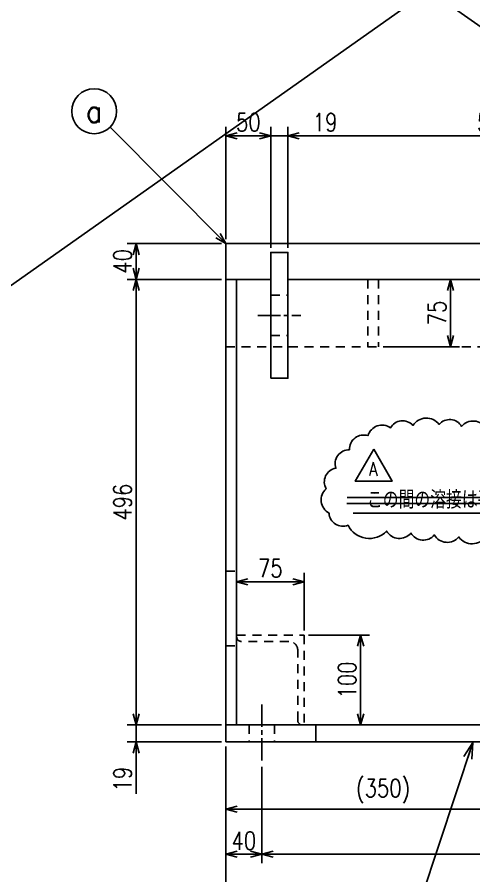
# Model space of a CAD drawing. Extents: x 0 to 4205, y 0 to 5940.
# Drawn here: x 1644 to 2153, y 3469 to 4425 of the extents above; entities that cross this region are included whole.
import ezdxf
from ezdxf.enums import TextEntityAlignment as Align

# ---------------------------------------------------------------- set-up
doc = ezdxf.new("R2010")
doc.units = 0
doc.header["$LTSCALE"] = 5
doc.linetypes.add('GEN3A', pattern=[3.5, 2, -1.5])
doc.linetypes.add('GEN7A', pattern=[7.5, 5, -0.75, 1, -0.75])
doc.layers.get('0').update_dxf_attribs({"linetype": 'CONTINUOUS'})
doc.layers.get('DEFPOINTS').update_dxf_attribs({"linetype": 'CONTINUOUS'})
for name, color, linetype in [('2', 5, 'CONTINUOUS'), ('3A', 6, 'GEN3A'), ('5', 3, 'CONTINUOUS'), ('6', 52, 'CONTINUOUS'), ('7A', 4, 'GEN7A'), ('8', 1, 'CONTINUOUS')]:
    doc.layers.add(name, color=color, linetype=linetype)
doc.styles.get("Standard").update_dxf_attribs({"font": 'romans.shx', "width": 0.8, "bigfont": 'extfont.shx'})
doc.dimstyles.new('GEN-ISO', dxfattribs={"dimscale": 5, "dimtxt": 4, "dimasz": 2.5, "dimexe": 2, "dimexo": 1, "dimgap": 1, "dimtad": 3, "dimdec": 3, "dimrnd": 0.001, "dimdsep": 46, "dimtxsty": 'Standard', "dimblk": 'OPEN30', "dimcen": 0, "dimclrt": 52, "dimadec": 0, "dimazin": 0, "dimtp": 0.1, "dimtm": 0.1, "dimtfac": 0.6, "dimtdec": 3, "dimtmove": 2, "dimatfit": 3, "dimldrblk": 'OPEN30', "dimfxl": 1, "dimarcsym": 0})
doc.dimstyles.new('GEN-ISO$7', dxfattribs={"dimscale": 7.071, "dimtxt": 4, "dimasz": 2.5, "dimexe": 2, "dimexo": 1, "dimgap": 1, "dimtad": 3, "dimdec": 3, "dimrnd": 0.001, "dimdsep": 46, "dimtxsty": 'Standard', "dimblk": 'OPEN30', "dimcen": 0, "dimclrt": 52, "dimadec": 0, "dimazin": 0, "dimtp": 0.1, "dimtm": 0.1, "dimtfac": 0.6, "dimtdec": 3, "dimtmove": 0, "dimatfit": 3, "dimldrblk": 'OPEN30', "dimfxl": 1, "dimarcsym": 0})

# ---------------------------------------------------------------- blocks, each defined once
blk = doc.blocks.new('A$C75AA6566')
at = {"layer": '3A'}
for p, q in [((0, 100), (75, 100)), ((75, 100), (75, 0)), ((58, 93), (5, 93)), ((68, 5), (68, 83))]:
    blk.add_line(p, q, dxfattribs=at)
for centre, radius, start, end in [((5, 98), 5, 180, 270), ((58, 83), 10, 0, 90), ((73, 5), 5, 180, 270)]:
    blk.add_arc(centre, radius, start, end, dxfattribs=at)
blk = doc.blocks.new('_Open30')
at = {"color": 0, "linetype": 'ByBlock', "lineweight": -2}
for p, q in [((-1, 0.268), (0, 0)), ((0, 0), (-1, -0.268)), ((0, 0), (-1, 0))]:
    blk.add_line(p, q, dxfattribs=at)
blk = doc.blocks.new('*D322')
at = {"layer": '5', "color": 0, "lineweight": -2, "transparency": 16777216}
for p, q in [((1876.57, 3613.15), (1876.57, 3533.15)), ((2226.57, 3583.15), (2226.57, 3533.15)), ((1889.07, 3543.15), (2214.07, 3543.15))]:
    blk.add_line(p, q, dxfattribs=at)
at = {"layer": 'DEFPOINTS', "color": 0, "transparency": 16777216}
for p in [(1876.57, 3618.15), (2226.57, 3588.15), (2226.57, 3543.15)]:
    blk.add_point(p, dxfattribs=at)
at = {"layer": '5', "color": 0, "lineweight": -2, "transparency": 16777216, "xscale": 12.5, "yscale": 12.5, "zscale": 12.5, "rotation": 180}
blk.add_blockref('_Open30', (1876.57, 3543.15), dxfattribs=at)
at = {"layer": '5', "color": 0, "lineweight": -2, "transparency": 16777216, "xscale": 12.5, "yscale": 12.5, "zscale": 12.5}
blk.add_blockref('_Open30', (2226.57, 3543.15), dxfattribs=at)
at = {"layer": '5', "color": 52, "transparency": 16777216, "insert": (2051.57, 3563.39), "char_height": 20, "attachment_point": 5}
blk.add_mtext('(350)', dxfattribs=at)
blk = doc.blocks.new('*D324')
at = {"layer": '5', "color": 0, "lineweight": -2, "transparency": 16777216}
for p, q in [((1876.57, 3613.15), (1876.57, 3483.15)), ((1916.57, 3590.39), (1916.57, 3483.15)), ((1889.07, 3493.15), (1904.07, 3493.15))]:
    blk.add_line(p, q, dxfattribs=at)
at = {"layer": 'DEFPOINTS', "color": 0, "transparency": 16777216}
for p in [(1876.57, 3618.15), (1916.57, 3595.39), (1916.57, 3493.15)]:
    blk.add_point(p, dxfattribs=at)
at = {"layer": '5', "color": 0, "lineweight": -2, "transparency": 16777216, "xscale": 12.5, "yscale": 12.5, "zscale": 12.5, "rotation": 180}
blk.add_blockref('_Open30', (1876.57, 3493.15), dxfattribs=at)
at = {"layer": '5', "color": 0, "lineweight": -2, "transparency": 16777216, "xscale": 12.5, "yscale": 12.5, "zscale": 12.5}
blk.add_blockref('_Open30', (1916.57, 3493.15), dxfattribs=at)
at = {"layer": '5', "color": 52, "transparency": 16777216, "insert": (1896.57, 3508.15), "char_height": 20, "attachment_point": 5}
blk.add_mtext('40', dxfattribs=at)
blk = doc.blocks.new('*D325')
at = {"layer": '5', "color": 0, "lineweight": -2, "transparency": 16777216}
for p, q in [((2536.57, 3590.39), (2536.57, 3483.15)), ((1929.07, 3493.15), (2524.07, 3493.15))]:
    blk.add_line(p, q, dxfattribs=at)
at = {"layer": 'DEFPOINTS', "color": 0, "transparency": 16777216}
for p in [(1916.57, 3595.39), (2536.57, 3595.39), (2536.57, 3493.15)]:
    blk.add_point(p, dxfattribs=at)
at = {"layer": '5', "color": 0, "lineweight": -2, "transparency": 16777216, "xscale": 12.5, "yscale": 12.5, "zscale": 12.5, "rotation": 180}
blk.add_blockref('_Open30', (1916.57, 3493.15), dxfattribs=at)
at = {"layer": '5', "color": 0, "lineweight": -2, "transparency": 16777216, "xscale": 12.5, "yscale": 12.5, "zscale": 12.5}
blk.add_blockref('_Open30', (2536.57, 3493.15), dxfattribs=at)
at = {"layer": '5', "color": 52, "transparency": 16777216, "insert": (2226.57, 3508.15), "char_height": 20, "attachment_point": 5}
blk.add_mtext('620', dxfattribs=at)
blk = doc.blocks.new('*D327')
at = {"layer": '5', "color": 0, "lineweight": -2, "transparency": 16777216}
for p, q in [((1876.57, 3613.15), (1876.57, 3433.15)), ((2576.57, 3613.15), (2576.57, 3433.15)), ((1889.07, 3443.15), (2564.07, 3443.15))]:
    blk.add_line(p, q, dxfattribs=at)
at = {"layer": 'DEFPOINTS', "color": 0, "transparency": 16777216}
for p in [(1876.57, 3618.15), (2576.57, 3618.15), (2576.57, 3443.15)]:
    blk.add_point(p, dxfattribs=at)
at = {"layer": '5', "color": 0, "lineweight": -2, "transparency": 16777216, "xscale": 12.5, "yscale": 12.5, "zscale": 12.5, "rotation": 180}
blk.add_blockref('_Open30', (1876.57, 3443.15), dxfattribs=at)
at = {"layer": '5', "color": 0, "lineweight": -2, "transparency": 16777216, "xscale": 12.5, "yscale": 12.5, "zscale": 12.5}
blk.add_blockref('_Open30', (2576.57, 3443.15), dxfattribs=at)
at = {"layer": '5', "color": 52, "transparency": 16777216, "insert": (2226.57, 3458.15), "char_height": 20, "attachment_point": 5}
blk.add_mtext('700', dxfattribs=at)
blk = doc.blocks.new('*D336')
at = {"layer": '5', "color": 0, "lineweight": -2, "transparency": 16777216}
for p, q in [((1876.57, 4178.15), (1876.57, 4303.15)), ((1926.57, 4168.15), (1926.57, 4303.15)), ((1889.07, 4293.15), (1914.07, 4293.15))]:
    blk.add_line(p, q, dxfattribs=at)
at = {"layer": 'DEFPOINTS', "color": 0, "transparency": 16777216}
for p in [(1926.57, 4293.15), (1876.57, 4173.15), (1926.57, 4163.15)]:
    blk.add_point(p, dxfattribs=at)
at = {"layer": '5', "color": 0, "lineweight": -2, "transparency": 16777216, "xscale": 12.5, "yscale": 12.5, "zscale": 12.5, "rotation": 180}
blk.add_blockref('_Open30', (1876.57, 4293.15), dxfattribs=at)
at = {"layer": '5', "color": 0, "lineweight": -2, "transparency": 16777216, "xscale": 12.5, "yscale": 12.5, "zscale": 12.5}
blk.add_blockref('_Open30', (1926.57, 4293.15), dxfattribs=at)
at = {"layer": '5', "color": 52, "transparency": 16777216, "insert": (1901.57, 4308.15), "char_height": 20, "attachment_point": 5}
blk.add_mtext('50', dxfattribs=at)
blk = doc.blocks.new('*D338')
at = {"layer": '5', "color": 0, "lineweight": -2, "transparency": 16777216}
for p, q in [((1926.57, 4168.15), (1926.57, 4303.15)), ((1945.57, 4168.15), (1945.57, 4303.15)), ((1914.07, 4293.15), (1901.57, 4293.15)), ((1926.57, 4293.15), (1945.57, 4293.15)), ((1958.07, 4293.15), (2003.43, 4293.15))]:
    blk.add_line(p, q, dxfattribs=at)
at = {"layer": 'DEFPOINTS', "color": 0, "transparency": 16777216}
for p in [(1945.57, 4293.15), (1926.57, 4163.15), (1945.57, 4163.15)]:
    blk.add_point(p, dxfattribs=at)
at = {"layer": '5', "color": 0, "lineweight": -2, "transparency": 16777216, "xscale": 12.5, "yscale": 12.5, "zscale": 12.5}
blk.add_blockref('_Open30', (1926.57, 4293.15), dxfattribs=at)
at = {"layer": '5', "color": 0, "lineweight": -2, "transparency": 16777216, "xscale": 12.5, "yscale": 12.5, "zscale": 12.5, "rotation": 180}
blk.add_blockref('_Open30', (1945.57, 4293.15), dxfattribs=at)
at = {"layer": '5', "color": 52, "transparency": 16777216, "insert": (1987, 4308.15), "char_height": 20, "attachment_point": 5}
blk.add_mtext('19', dxfattribs=at)
blk = doc.blocks.new('*D340')
at = {"layer": '5', "color": 0, "lineweight": -2, "transparency": 16777216}
for p, q in [((1968.57, 3737.15), (2036.57, 3737.15)), ((2026.57, 3649.65), (2026.57, 3724.65)), ((1981.57, 3637.15), (2036.57, 3637.15))]:
    blk.add_line(p, q, dxfattribs=at)
at = {"layer": 'DEFPOINTS', "color": 0, "transparency": 16777216}
for p in [(1963.57, 3737.15), (2026.57, 3737.15), (1976.57, 3637.15)]:
    blk.add_point(p, dxfattribs=at)
at = {"layer": '5', "color": 0, "lineweight": -2, "transparency": 16777216, "xscale": 12.5, "yscale": 12.5, "zscale": 12.5}
for p, rotation in [((2026.57, 3737.15), 90), ((2026.57, 3637.15), 270)]:
    blk.add_blockref('_Open30', p, dxfattribs=dict(at, rotation=rotation))
at = {"layer": '5', "color": 52, "transparency": 16777216, "insert": (2011.57, 3687.15), "char_height": 20, "attachment_point": 5, "rotation": 90}
blk.add_mtext('100', dxfattribs=at)
blk = doc.blocks.new('*D341')
at = {"layer": '5', "color": 0, "lineweight": -2, "transparency": 16777216}
for p, q in [((1888.57, 3801.57), (1888.57, 3806.57)), ((1963.57, 3742.15), (1963.57, 3806.57)), ((1901.07, 3796.57), (1951.07, 3796.57))]:
    blk.add_line(p, q, dxfattribs=at)
at = {"layer": 'DEFPOINTS', "color": 0, "transparency": 16777216}
for p in [(1888.57, 3796.57), (1963.57, 3796.57), (1963.57, 3737.15)]:
    blk.add_point(p, dxfattribs=at)
at = {"layer": '5', "color": 0, "lineweight": -2, "transparency": 16777216, "xscale": 12.5, "yscale": 12.5, "zscale": 12.5, "rotation": 180}
blk.add_blockref('_Open30', (1888.57, 3796.57), dxfattribs=at)
at = {"layer": '5', "color": 0, "lineweight": -2, "transparency": 16777216, "xscale": 12.5, "yscale": 12.5, "zscale": 12.5}
blk.add_blockref('_Open30', (1963.57, 3796.57), dxfattribs=at)
at = {"layer": '5', "color": 52, "transparency": 16777216, "insert": (1926.07, 3811.57), "char_height": 20, "attachment_point": 5}
blk.add_mtext('75', dxfattribs=at)
blk = doc.blocks.new('*D343')
at = {"layer": '5', "color": 0, "lineweight": -2, "transparency": 16777216}
for p, q in [((1776.57, 3649.65), (1776.57, 3662.15)), ((1871.57, 3637.15), (1766.57, 3637.15)), ((1776.57, 3637.15), (1776.57, 3618.15)), ((1871.57, 3618.15), (1766.57, 3618.15)), ((1776.57, 3605.65), (1776.57, 3560.29))]:
    blk.add_line(p, q, dxfattribs=at)
at = {"layer": 'DEFPOINTS', "color": 0, "transparency": 16777216}
for p in [(1876.57, 3637.15), (1776.57, 3618.15), (1876.57, 3618.15)]:
    blk.add_point(p, dxfattribs=at)
at = {"layer": '5', "color": 0, "lineweight": -2, "transparency": 16777216, "xscale": 12.5, "yscale": 12.5, "zscale": 12.5}
for p, rotation in [((1776.57, 3637.15), 270), ((1776.57, 3618.15), 90)]:
    blk.add_blockref('_Open30', p, dxfattribs=dict(at, rotation=rotation))
at = {"layer": '5', "color": 52, "transparency": 16777216, "insert": (1761.57, 3576.72), "char_height": 20, "attachment_point": 5, "rotation": 90}
blk.add_mtext('19', dxfattribs=at)
blk = doc.blocks.new('*D344')
at = {"layer": '5', "color": 0, "lineweight": -2, "transparency": 16777216}
for p, q in [((1871.57, 4133.15), (1766.57, 4133.15)), ((1776.57, 3649.65), (1776.57, 4120.65)), ((1871.57, 3637.15), (1766.57, 3637.15))]:
    blk.add_line(p, q, dxfattribs=at)
at = {"layer": 'DEFPOINTS', "color": 0, "transparency": 16777216}
for p in [(1776.57, 4133.15), (1876.57, 4133.15), (1876.57, 3637.15)]:
    blk.add_point(p, dxfattribs=at)
at = {"layer": '5', "color": 0, "lineweight": -2, "transparency": 16777216, "xscale": 12.5, "yscale": 12.5, "zscale": 12.5}
for p, rotation in [((1776.57, 4133.15), 90), ((1776.57, 3637.15), 270)]:
    blk.add_blockref('_Open30', p, dxfattribs=dict(at, rotation=rotation))
at = {"layer": '5', "color": 52, "transparency": 16777216, "insert": (1761.57, 3885.15), "char_height": 20, "attachment_point": 5, "rotation": 90}
blk.add_mtext('496', dxfattribs=at)
blk = doc.blocks.new('*D345')
at = {"layer": '5', "color": 0, "lineweight": -2, "transparency": 16777216}
for p, q in [((1871.57, 4173.15), (1766.57, 4173.15)), ((1776.57, 4145.65), (1776.57, 4160.65)), ((1871.57, 4133.15), (1766.57, 4133.15))]:
    blk.add_line(p, q, dxfattribs=at)
at = {"layer": 'DEFPOINTS', "color": 0, "transparency": 16777216}
for p in [(1776.57, 4173.15), (1876.57, 4173.15), (1876.57, 4133.15)]:
    blk.add_point(p, dxfattribs=at)
at = {"layer": '5', "color": 0, "lineweight": -2, "transparency": 16777216, "xscale": 12.5, "yscale": 12.5, "zscale": 12.5}
for p, rotation in [((1776.57, 4173.15), 90), ((1776.57, 4133.15), 270)]:
    blk.add_blockref('_Open30', p, dxfattribs=dict(at, rotation=rotation))
at = {"layer": '5', "color": 52, "transparency": 16777216, "insert": (1761.57, 4153.15), "char_height": 20, "attachment_point": 5, "rotation": 90}
blk.add_mtext('40', dxfattribs=at)
blk = doc.blocks.new('*D346')
at = {"layer": '5', "color": 0, "lineweight": -2, "transparency": 16777216}
for p, q in [((2051.57, 4133.15), (2136.57, 4133.15)), ((2126.57, 4120.65), (2126.57, 4070.65)), ((2051.57, 4058.15), (2136.57, 4058.15))]:
    blk.add_line(p, q, dxfattribs=at)
at = {"layer": 'DEFPOINTS', "color": 0, "transparency": 16777216}
for p in [(2046.57, 4133.15), (2046.57, 4058.15), (2126.57, 4058.15)]:
    blk.add_point(p, dxfattribs=at)
at = {"layer": '5', "color": 0, "lineweight": -2, "transparency": 16777216, "xscale": 12.5, "yscale": 12.5, "zscale": 12.5}
for p, rotation in [((2126.57, 4133.15), 90), ((2126.57, 4058.15), 270)]:
    blk.add_blockref('_Open30', p, dxfattribs=dict(at, rotation=rotation))
at = {"layer": '5', "color": 52, "transparency": 16777216, "insert": (2111.57, 4095.65), "char_height": 20, "attachment_point": 5, "rotation": 90}
blk.add_mtext('75', dxfattribs=at)
blk = doc.blocks.new('*D242')
at = {"layer": '5', "color": 0, "lineweight": -2, "transparency": 16777216}
for p, q in [((1945.57, 4168.15), (1945.57, 4303.15)), ((2507.57, 4168.15), (2507.57, 4303.15)), ((2495.07, 4293.15), (1958.07, 4293.15))]:
    blk.add_line(p, q, dxfattribs=at)
at = {"layer": 'DEFPOINTS', "color": 0, "transparency": 16777216}
for p in [(1945.57, 4293.15), (1945.57, 4163.15), (2507.57, 4163.15)]:
    blk.add_point(p, dxfattribs=at)
at = {"layer": '5', "color": 0, "lineweight": -2, "transparency": 16777216, "xscale": 12.5, "yscale": 12.5, "zscale": 12.5, "rotation": 180}
blk.add_blockref('_Open30', (1945.57, 4293.15), dxfattribs=at)
at = {"layer": '5', "color": 0, "lineweight": -2, "transparency": 16777216, "xscale": 12.5, "yscale": 12.5, "zscale": 12.5}
blk.add_blockref('_Open30', (2507.57, 4293.15), dxfattribs=at)
at = {"layer": '5', "color": 52, "transparency": 16777216, "insert": (2176.57, 4308.15), "char_height": 20, "attachment_point": 5}
blk.add_mtext('562', dxfattribs=at)
blk = doc.blocks.new('GENBALLOON1')
blk.add_circle((0, 0), 5)
blk.add_attdef('REF_NO', text='', height=3.5).set_placement((0, 0), align=Align.MIDDLE)
at = {"flags": 1}
blk.add_attdef('GEN_PARENT', text='', height=2.5, dxfattribs=at).set_placement((0, 0), align=Align.MIDDLE)
at = {"color": 7, "flags": 1}
for tag, p in [('5GENINF', (6.43, 0.96)), ('6GENINF', (6.43, 0.63)), ('7GENINF', (6.43, 0.3)), ('8GENINF', (6.43, -0.04)), ('9GENINF', (6.43, -0.37)), ('10GENINF', (6.43, -0.7)), ('11GENINF', (6.43, -1)), ('12GENINF', (6.43, -1.34)), ('13GENINF', (6.43, -1.67)), ('14GENINF', (6.43, -2)), ('3GENINF', (6.43, -2.34)), ('4GENINF', (6.43, -2.67)), ('15GENINF', (6.43, -3)), ('16GENINF', (6.43, -3.34)), ('17GENINF', (6.43, -3.7)), ('20GENINF', (6.43, -4.7)), ('21GENINF', (6.43, -5.04)), ('22GENINF', (6.43, -5.37)), ('18GENINF', (6.43, -4.04)), ('19GENINF', (6.43, -4.37))]:
    blk.add_attdef(tag, p, '', height=0.2, dxfattribs=at)

msp = doc.modelspace()

# ---------------------------------------------------------------- linework, layer by layer
at = {"layer": '2'}
for p, q in [((2576.5746, 4173.1495), (1876.5746, 4173.1495)), ((1876.5746, 4173.1495), (1876.5746, 3618.1495)), ((1876.5746, 4133.1495), (1926.5746, 4133.1495)), ((1888.5746, 3637.1495), (1888.5746, 4133.1495)), ((1945.5746, 4133.1495), (2507.5746, 4133.1495)), ((1876.5746, 3637.1495), (2576.5746, 3637.1495)), ((1976.5746, 3637.1495), (1976.5746, 3618.1495)), ((1876.5746, 3618.1495), (2576.5746, 3618.1495))]:
    msp.add_line(p, q, dxfattribs=at)
msp.add_lwpolyline([(1926.5746, 4023.1495), (1945.5746, 4023.1495), (1945.5746, 4163.1495), (1926.5746, 4163.1495)], close=True, dxfattribs=at)
at = {"layer": '3A'}
for p, q in [((2034.5746, 4133.1495), (2034.5746, 4058.1495)), ((2046.5746, 4133.1495), (2046.5746, 4058.1495)), ((1926.5746, 4115.6495), (1945.5746, 4115.6495)), ((1926.5746, 4070.6495), (1945.5746, 4070.6495)), ((1876.5746, 4058.1495), (2576.5746, 4058.1495)), ((1876.5746, 3808.1495), (1888.5746, 3808.1495)), ((1876.5746, 3725.1495), (1888.5746, 3725.1495)), ((1902.5746, 3637.1495), (1902.5746, 3618.1495)), ((1930.5746, 3637.1495), (1930.5746, 3618.1495))]:
    msp.add_line(p, q, dxfattribs=at)
at = {"layer": '6'}
for p, q in [((2011.2259, 3883.7566), (2308.9235, 3883.7566)), ((2011.6853, 3890.1834), (2309.3829, 3890.1834))]:
    msp.add_line(p, q, dxfattribs=at)
msp.add_lwpolyline([(2166.0721, 3967.3297, 0.52056705), (2138.9435, 3969.4983, 0.52056705), (2138.9435, 3969.4983, 0.52056705), (2113.9852, 3971.6669, 0.52056705), (2113.9852, 3971.6669, 0.52056705), (2084.6863, 3970.5826, 0.52056705), (2084.6863, 3970.5826, 0.52056705), (2059.728, 3967.8718, 0.52056705), (2059.728, 3967.8718, 0.52056705), (2034.7697, 3959.1972, 0.52056705), (2034.7697, 3959.1972, 0.52056705), (2014.152, 3943.4746, 0.52056705), (2014.152, 3943.4746, 0.52056705), (1998.96, 3922.8725, 0.52056705), (1998.96, 3922.8725, 0.52056705), (1988.1086, 3900.1017, 0.52056705), (1988.1086, 3900.1017, 0.52056705), (1991.364, 3872.9937, 0.52056705), (1991.364, 3872.9937, 0.52056705), (2012.5243, 3859.4397, 0.52056705), (2012.5243, 3859.4397, 0.52056705), (2055.3875, 3852.9338, 0.52056705), (2082.516, 3850.7651, 0.52056705), (2082.516, 3850.7651, 0.52056705), (2108.5595, 3848.5965, 0.52056705), (2108.5595, 3848.5965, 0.52056705), (2135.6881, 3846.4278, 0.52056705), (2135.6881, 3846.4278, 0.52056705), (2166.0721, 3846.97, 0.52056705)], format="xyb", dxfattribs=at)
msp.add_lwpolyline([(2041.0522, 3944.029), (2020.4928, 3908.419), (2061.6116, 3908.419)], close=True, dxfattribs=at)
at = {"layer": '7A'}
for p, q in [((1912.2897, 4093.1495), (1960.0302, 4093.1495)), ((1916.5746, 3659.9757), (1916.5746, 3595.3871))]:
    msp.add_line(p, q, dxfattribs=at)
at = {"layer": '8'}
for p, q in [((0, 2970), (4205, 5940)), ((0, 5940), (4205, 2970))]:
    msp.add_line(p, q, dxfattribs=at)

# ---------------------------------------------------------------- block references
at = {"layer": '2'}
msp.add_blockref('A$C75AA6566', (1888.5746, 3637.1495), dxfattribs=at)
at = {"layer": '5'}
ref = msp.add_blockref('GENBALLOON1', (1729.9804, 4320.4301), dxfattribs=dict(at, xscale=-5, yscale=5, zscale=5))
ref.add_attrib('REF_NO', 'a', dxfattribs={"color": 7, "height": 25, "width": 0.9}).set_placement((1729.9804, 4320.4301), align=Align.MIDDLE_CENTER)

# ---------------------------------------------------------------- texts
at = {"layer": '5', "color": 52, "insert": (2297.5845, 3887.8731), "char_height": 20, "attachment_point": 6}
msp.add_mtext('この間の溶接は平らに仕上ること', dxfattribs=at)
at = {"layer": '6', "insert": (2036.0465, 3929.6074), "char_height": 15, "attachment_point": 1}
msp.add_mtext_dynamic_manual_height_columns('A', width=12.417786, gutter_width=87.5, heights=[0], dxfattribs=at)

# ---------------------------------------------------------------- dimensions: what is measured, and where the dimension line sits
at = {"layer": '5'}
for base, p1, p2, override, picture, middle in [((1926.5746, 4293.1495), (1876.5746, 4173.1495), (1926.5746, 4163.1495), {"dimtmove": 0}, '*D336', (1901.5746, 4308.1495)), ((1945.5746, 4293.1495), (1926.5746, 4163.1495), (1945.5746, 4163.1495), {"dimtmove": 0}, '*D338', (1987.0032, 4308.1495)), ((1963.5746, 3796.5729), (1888.5746, 3796.5729), (1963.5746, 3737.1495), {"dimtmove": 0}, '*D341', (1926.0746, 3811.5729)), ((2226.5746, 3543.1495), (1876.5746, 3618.1495), (2226.5746, 3588.1495), {"dimpost": '(<>)', "dimtp": 0.027, "dimtm": 0, "dimtmove": 0}, '*D322', (2051.5746, 3563.3876)), ((1916.5746, 3493.1495), (1876.5746, 3618.1495), (1916.5746, 3595.3871), {"dimtmove": 0}, '*D324', (1896.5746, 3508.1495)), ((2576.5746, 3443.1495), (1876.5746, 3618.1495), (2576.5746, 3618.1495), {"dimtmove": 0}, '*D327', (2226.5746, 3458.1495)), ((2536.5746, 3493.1495), (1916.5746, 3595.3871), (2536.5746, 3595.3871), {"dimse1": 1, "dimtmove": 1}, '*D325', (2226.5746, 3508.1495))]:
    dim = msp.add_linear_dim(base=base, p1=p1, p2=p2, dimstyle='GEN-ISO', override=override, dxfattribs=at)
    dim.commit()
    dim.dimension.update_dxf_attribs({"geometry": picture, "text_midpoint": middle})
dim = msp.add_linear_dim(base=(1945.5746, 4293.1495), p1=(2507.5746, 4163.1495), p2=(1945.5746, 4163.1495), dimstyle='GEN-ISO', override={"dimtp": 0.05, "dimtm": 0.05, "dimtmove": 0}, dxfattribs=at)
dim.commit()
dim.dimension.update_dxf_attribs({"geometry": '*D242', "text_midpoint": (2176.5746, 4293.1495), "dimtype": 160})
for base, p1, p2, picture, middle in [((1776.5746, 4173.1495), (1876.5746, 4133.1495), (1876.5746, 4173.1495), '*D345', (1761.5746, 4153.1495)), ((1776.5746, 4133.1495), (1876.5746, 3637.1495), (1876.5746, 4133.1495), '*D344', (1761.5746, 3885.1495)), ((2126.5746, 4058.1495), (2046.5746, 4133.1495), (2046.5746, 4058.1495), '*D346', (2111.5746, 4095.6495)), ((2026.5746, 3737.1495), (1976.5746, 3637.1495), (1963.5746, 3737.1495), '*D340', (2011.5746, 3687.1495)), ((1776.5746, 3618.1495), (1876.5746, 3637.1495), (1876.5746, 3618.1495), '*D343', (1761.5746, 3576.7209))]:
    dim = msp.add_linear_dim(base=base, p1=p1, p2=p2, angle=90, dimstyle='GEN-ISO', override={"dimtmove": 0}, dxfattribs=at)
    dim.commit()
    dim.dimension.update_dxf_attribs({"geometry": picture, "text_midpoint": middle})

# ---------------------------------------------------------------- leaders
at = {"layer": '5', "linetype": 'Continuous'}
msp.add_leader([(1876.5746, 4173.1495), (1747.6167, 4302.7111)], dimstyle='GEN-ISO', dxfattribs=at)
at = {"layer": '5', "annotation_type": 0, "has_hookline": 1, "hookline_direction": 1, "text_width": 279.4667}
msp.add_leader([(2353.1723, 3922.5081), (2315.0845, 3872.8731), (2302.5845, 3872.8731)], dimstyle='GEN-ISO', override={"dimtp": 0.027, "dimtm": 0}, dxfattribs=at)
at = {"layer": '5'}
msp.add_leader([(2151.4608, 3617.4133), (2068.3411, 3367.621), (1755.5609, 3367.621)], dimstyle='GEN-ISO$7', dxfattribs=at)

doc.saveas('drawing.dxf')
